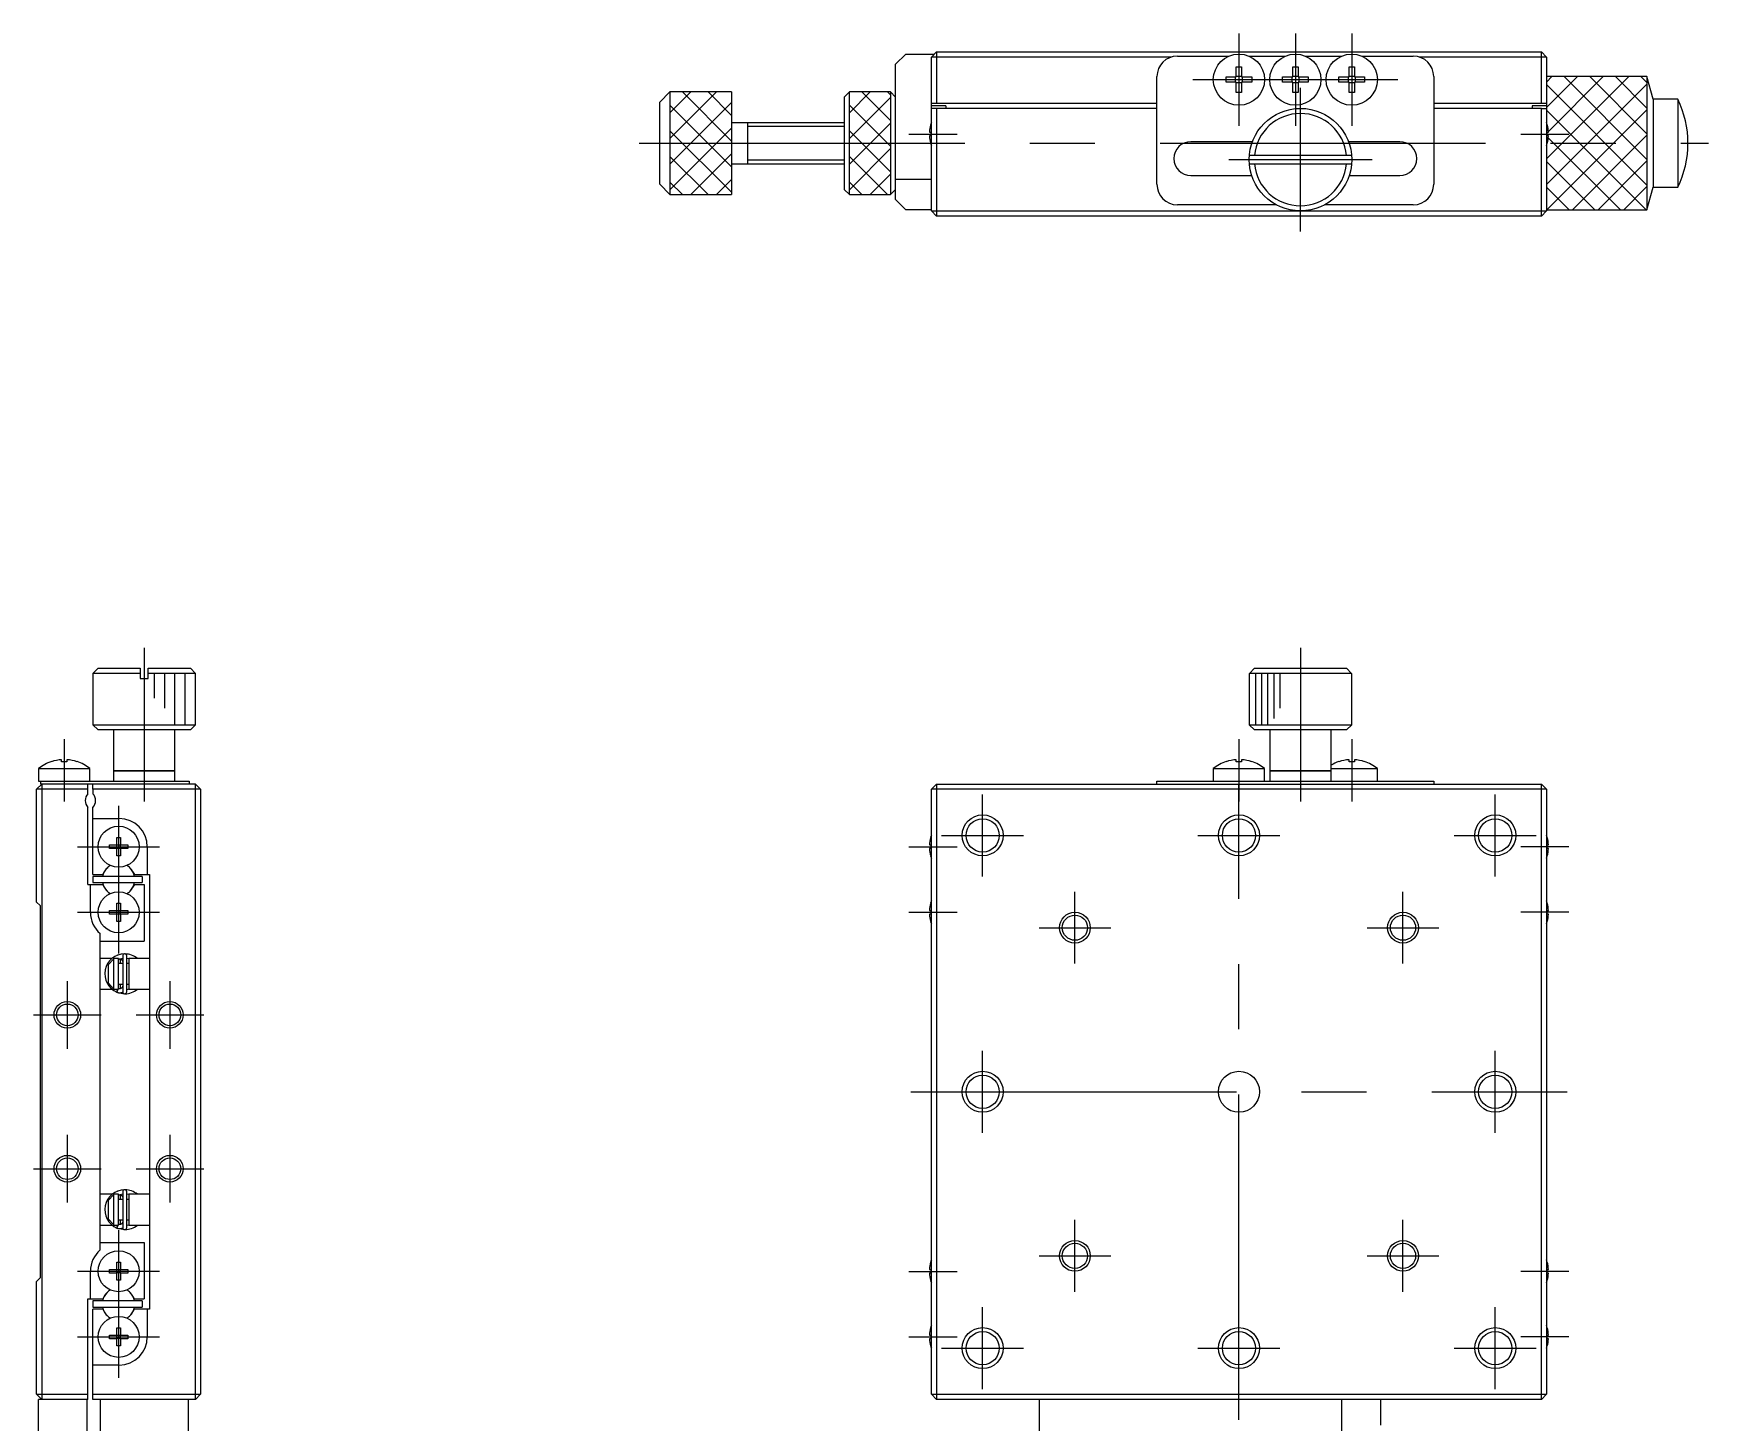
# Model space of a CAD drawing. Extents: x -118 to 250, y -117 to 103.
# Drawn here: x -117.6 to 45.8, y -32.2 to 103.2 of the extents above; entities that cross this region are included whole.
import ezdxf

# ---------------------------------------------------------------- set-up
doc = ezdxf.new("R2010")
doc.units = 0
doc.linetypes.add('CENTER', pattern=[50.8, 31.75, -6.35, 6.35, -6.35])
doc.layers.get('0').update_dxf_attribs({"linetype": 'CONTINUOUS'})
doc.layers.add('CENTER', color=1, linetype='CENTER')

msp = doc.modelspace()

# ---------------------------------------------------------------- linework, layer by layer
at = {"color": 7, "linetype": 'CONTINUOUS'}
for p, q in [((-30, 100.9), (-29.5, 101.4)), ((-29.5, 101.4), (29.5, 101.4)), ((-29.5, 101.4), (-29.5, 96.4)), ((29.5, 96.4), (29.5, 101.4)), ((30, 100.9), (29.5, 101.4)), ((-32.5, 101.2), (-33.5, 100.2)), ((-33.5, 87), (-33.5, 100.2)), ((-32.5, 101.2), (-29.7, 101.2)), ((-6.6245, 100.9), (-30, 100.9)), ((-30, 85.9), (-30, 100.9)), ((-6, 101), (-0.979796, 101)), ((-0.26, 98.96), (-0.26, 99.948233)), ((-0.26, 99.948233), (0.26, 99.948233)), ((0.26, 99.948233), (0.26, 98.96)), ((0.979796, 101), (4.520204, 101)), ((5.24, 99.948233), (5.76, 99.948233)), ((5.24, 98.96), (5.24, 99.948233)), ((5.76, 99.948233), (5.76, 98.96)), ((6.479796, 101), (10.020204, 101)), ((10.74, 98.96), (10.74, 99.948233)), ((10.74, 99.948233), (11.26, 99.948233)), ((11.26, 99.948233), (11.26, 98.96)), ((11.979796, 101), (17, 101)), ((30, 100.9), (17.624499, 100.9)), ((30, 100.9), (30, 85.9)), ((-8, 88.5), (-8, 99)), ((-1.248234, 98.44), (-1.248234, 98.96)), ((-1.248234, 98.96), (-0.26, 98.96)), ((-0.26, 98.44), (-1.248234, 98.44)), ((-0.325762, 98.44), (-0.325762, 98.96)), ((-0.26, 99.025761), (0.26, 99.025761)), ((-0.26, 97.451767), (-0.26, 98.44)), ((0.26, 98.374238), (-0.26, 98.374238)), ((0.26, 98.96), (1.248233, 98.96)), ((1.248233, 98.44), (0.26, 98.44)), ((0.26, 98.44), (0.26, 97.451767)), ((0.325761, 98.96), (0.325761, 98.44)), ((1.248233, 98.96), (1.248233, 98.44)), ((4.251766, 98.44), (4.251766, 98.96)), ((4.251766, 98.96), (5.24, 98.96)), ((5.24, 98.44), (4.251766, 98.44)), ((5.174238, 98.44), (5.174238, 98.96)), ((5.24, 99.025761), (5.76, 99.025761)), ((5.24, 97.451767), (5.24, 98.44)), ((5.76, 98.374238), (5.24, 98.374238)), ((5.76, 98.96), (6.748233, 98.96)), ((6.748233, 98.44), (5.76, 98.44)), ((5.76, 98.44), (5.76, 97.451767)), ((5.825761, 98.96), (5.825761, 98.44)), ((6.748233, 98.96), (6.748233, 98.44)), ((9.751766, 98.44), (9.751766, 98.96)), ((9.751766, 98.96), (10.74, 98.96)), ((10.74, 98.44), (9.751766, 98.44)), ((10.674238, 98.44), (10.674238, 98.96)), ((10.74, 99.025761), (11.26, 99.025761)), ((10.74, 97.451767), (10.74, 98.44)), ((11.26, 98.374238), (10.74, 98.374238)), ((11.26, 98.96), (12.248233, 98.96)), ((12.248233, 98.44), (11.26, 98.44)), ((11.26, 98.44), (11.26, 97.451767)), ((11.325761, 98.96), (11.325761, 98.44)), ((12.248233, 98.96), (12.248233, 98.44)), ((19, 99), (19, 88.5)), ((30, 90.971145), (38.028854, 98.999999)), ((39.800007, 98.999999), (30, 98.999999)), ((30, 95.971145), (33.028854, 98.999999)), ((30, 98.471145), (30.528854, 98.999999)), ((30, 88.471145), (39.800007, 98.271152)), ((30, 98.213523), (39.800007, 88.413516)), ((30.184675, 93.65582), (35.528854, 98.999999)), ((31.713524, 98.999999), (39.800007, 90.913516)), ((34.213524, 98.999999), (39.800007, 93.413516)), ((36.713524, 98.999999), (39.800007, 95.913516)), ((39.213524, 98.999999), (39.800007, 98.413516)), ((39.800007, 98.999999), (39.800007, 86.000001)), ((40.389495, 96.8), (39.800007, 98.999999)), ((-55.5, 97.5), (-56.5, 96.5)), ((-56.5, 88.5), (-56.5, 96.5)), ((-55.5, 92.971145), (-50.971145, 97.5)), ((-55.5, 97.5), (-55.5, 87.5)), ((-49.5, 97.5), (-55.5, 97.5)), ((-55.5, 95.471145), (-53.471145, 97.5)), ((-55.5, 90.471145), (-49.5, 96.471145)), ((-54.286477, 97.5), (-49.5, 92.713523)), ((-51.786477, 97.5), (-49.5, 95.213523)), ((-49.5, 97.5), (-49.5, 87.5)), ((-38, 97.5), (-38.5, 97)), ((-38.5, 97), (-38.5, 88)), ((-34, 97.5), (-38, 97.5)), ((-38, 95.471145), (-35.971145, 97.5)), ((-38, 87.5), (-38, 97.5)), ((-38, 92.971145), (-34, 96.971145)), ((-36.786477, 97.5), (-34, 94.713523)), ((-34.286477, 97.5), (-34, 97.213523)), ((-33.5, 97), (-34, 97.5)), ((-34, 97.5), (-34, 87.5)), ((-30, 96.4), (-8, 96.4)), ((0.26, 97.451767), (-0.26, 97.451767)), ((5.76, 97.451767), (5.24, 97.451767)), ((11.26, 97.451767), (10.74, 97.451767)), ((19, 96.4), (29.5, 96.4)), ((29.5, 96.4), (30, 96.4)), ((40.389495, 96.8), (40.389495, 88.2)), ((42.800006, 96.8), (40.389495, 96.8)), ((42.800006, 96.8), (42.800006, 88.2)), ((-55.5, 96.213523), (-49.5, 90.213523)), ((-38, 96.213523), (-34, 92.213523)), ((-28.6, 96.15), (-30, 96.15)), ((-8, 95.9), (-30, 95.9)), ((-29.5, 95.9), (-29.5, 85.4)), ((-28.6, 96.15), (-28.6, 95.9)), ((29.5, 95.9), (19, 95.9)), ((28.6, 96.15), (28.6, 95.9)), ((30, 96.15), (28.6, 96.15)), ((29.5, 85.4), (29.5, 95.9)), ((29.5, 95.9), (30, 95.9)), ((30, 95.713523), (39.713522, 86.000001)), ((30.028856, 86.000001), (39.800007, 95.771152)), ((-55.5, 87.971145), (-49.5, 93.971145)), ((-55.5, 93.713523), (-49.5, 87.713523)), ((-38.5, 94.5), (-49.5, 94.5)), ((-47.9, 90.5), (-47.9, 94.5)), ((-38, 90.471145), (-34, 94.471145)), ((-38, 93.713523), (-34, 89.713523)), ((-30.189859, 93.58), (-30.069522, 93.58)), ((-30.069522, 93.22), (-30.189859, 93.22)), ((-30.074144, 94.288616), (-30.069522, 94.286361)), ((-30.069522, 93.58), (-30.069522, 93.22)), ((30.069521, 94.286361), (30.074144, 94.288616)), ((30.069521, 93.22), (30.069521, 93.58)), ((30.069521, 93.58), (30.189859, 93.58)), ((30.189859, 93.22), (30.069521, 93.22)), ((32.528856, 86.000001), (39.800007, 93.271152)), ((-38, 87.971145), (-34, 91.971145)), ((-30.069522, 92.513638), (-30.074144, 92.511384)), ((1.316251, 92.65), (-4.7, 92.65)), ((15.7, 92.65), (10.683748, 92.65)), ((30.074144, 92.511384), (30.069521, 92.513638)), ((30.174478, 93.039045), (37.213522, 86.000001)), ((-55.5, 91.213523), (-51.786477, 87.5)), ((-53.471145, 87.5), (-49.5, 91.471145)), ((-49.5, 90.5), (-38.5, 90.5)), ((-38, 91.213523), (-34.286477, 87.5)), ((10.983975, 91.3), (1.016025, 91.3)), ((1.016025, 90.5), (10.983975, 90.5)), ((30, 90.713523), (34.713522, 86.000001)), ((35.028856, 86.000001), (39.800007, 90.771152)), ((-56.5, 88.5), (-55.5, 87.5)), ((-55.5, 88.713523), (-54.286477, 87.5)), ((-50.971145, 87.5), (-49.5, 88.971145)), ((-38, 88.713523), (-36.786477, 87.5)), ((-35.971145, 87.5), (-34, 89.471145)), ((-33.5, 89), (-30, 89)), ((-4.7, 89.35), (1.246317, 89.35)), ((10.753682, 89.35), (15.7, 89.35)), ((37.528856, 86.000001), (39.800007, 88.271152)), ((-55.5, 87.5), (-49.5, 87.5)), ((-38.5, 88), (-38, 87.5)), ((-38, 87.5), (-34, 87.5)), ((-34, 87.5), (-33.5, 88)), ((-32.5, 86), (-33.5, 87)), ((30, 88.213523), (32.213522, 86.000001)), ((39.800007, 86.000001), (40.389495, 88.2)), ((40.389495, 88.2), (42.800006, 88.2)), ((-30, 86), (-32.5, 86)), ((-30, 85.9), (6, 85.9)), ((-29.5, 85.4), (-30, 85.9)), ((29.5, 85.4), (-29.5, 85.4)), ((3.625131, 86.5), (-6, 86.5)), ((6, 85.9), (30, 85.9)), ((17, 86.5), (8.374868, 86.5)), ((30, 85.9), (29.5, 85.4)), ((30, 86.000001), (39.800007, 86.000001)), ((-111.281692, 41.3), (-111.781692, 40.8)), ((-111.281692, 41.3), (-107.181692, 41.3)), ((-107.181692, 41.3), (-107.181692, 40.3)), ((-106.381692, 41.3), (-102.281692, 41.3)), ((-106.381692, 40.3), (-106.381692, 41.3)), ((-101.781692, 40.8), (-102.281692, 41.3)), ((1.016025, 40.8), (1.517813, 41.3)), ((1.517813, 41.3), (10.482187, 41.3)), ((10.482187, 41.3), (10.983974, 40.8)), ((-111.781692, 40.8), (-111.781692, 35.8)), ((-107.181692, 40.8), (-111.781692, 40.8)), ((-107.181692, 40.3), (-106.381692, 40.3)), ((-101.781692, 40.8), (-106.381692, 40.8)), ((-105.781692, 38.4), (-105.781692, 40.8)), ((-104.781692, 37.4), (-104.781692, 40.8)), ((-103.781692, 35.8), (-103.781692, 40.8)), ((-102.781692, 35.8), (-102.781692, 40.8)), ((-101.781692, 35.8), (-101.781692, 40.8)), ((1, 40.3), (1, 35.8)), ((1, 40.3), (1.016025, 40.3)), ((10.983974, 40.8), (1.016025, 40.8)), ((1.016025, 40.3), (1.016025, 40.8)), ((1.6, 40.8), (1.6, 35.8)), ((2.2, 40.8), (2.2, 35.8)), ((2.8, 40.8), (2.8, 35.8)), ((3.4, 40.8), (3.4, 36.4)), ((4, 40.8), (4, 37.4)), ((10.983974, 40.8), (10.983974, 40.3)), ((10.983974, 40.3), (11, 40.3)), ((11, 35.8), (11, 40.3)), ((-111.781692, 35.8), (-101.781692, 35.8)), ((-111.781692, 35.8), (-111.281692, 35.3)), ((-102.281692, 35.3), (-111.281692, 35.3)), ((-109.781692, 35.3), (-109.781692, 30.3)), ((-103.781692, 30.3), (-103.781692, 35.3)), ((-102.281692, 35.3), (-101.781692, 35.8)), ((1, 35.8), (11, 35.8)), ((1, 35.8), (1.5, 35.3)), ((10.5, 35.3), (1.5, 35.3)), ((3, 35.3), (3, 30.3)), ((9, 30.3), (9, 35.3)), ((10.5, 35.3), (11, 35.8)), ((-117.081692, 31.522499), (-112.081692, 31.522499)), ((-117.081692, 31.522499), (-117.081692, 30.3)), ((-115.829925, 32.191347), (-115.833667, 32.19902)), ((-114.841692, 32.191347), (-114.841692, 32.383064)), ((-114.321692, 32.191347), (-114.841692, 32.191347)), ((-114.321692, 32.383064), (-114.321692, 32.191347)), ((-113.329716, 32.19902), (-113.333458, 32.191347)), ((-112.081692, 30.3), (-112.081692, 31.522499)), ((-103.781692, 31.3), (-109.781692, 31.3)), ((-109.781692, 31.3), (-103.781692, 31.3)), ((-2.5, 31.522499), (2.5, 31.522499)), ((-2.5, 31.522499), (-2.5, 30.3)), ((-1.248234, 32.191347), (-1.251976, 32.19902)), ((-1.248234, 32.191347), (-1.251976, 32.19902)), ((-0.26, 32.191347), (-0.26, 32.383064)), ((0.26, 32.191347), (-0.26, 32.191347)), ((0.26, 32.383064), (0.26, 32.191347)), ((1.251975, 32.19902), (1.248233, 32.191347)), ((1.251975, 32.19902), (1.248233, 32.191347)), ((2.5, 30.3), (2.5, 31.522499)), ((9, 31.3), (3, 31.3)), ((3, 31.3), (9, 31.3)), ((9, 31.522499), (13.5, 31.522499)), ((9.751766, 32.191347), (9.748024, 32.19902)), ((9.751766, 32.191347), (9.748024, 32.19902)), ((10.74, 32.191347), (10.74, 32.383064)), ((11.26, 32.191347), (10.74, 32.191347)), ((11.26, 32.383064), (11.26, 32.191347)), ((12.251975, 32.19902), (12.248233, 32.191347)), ((12.251975, 32.19902), (12.248233, 32.191347)), ((13.5, 30.3), (13.5, 31.522499)), ((-116.781692, 30), (-117.281692, 29.5)), ((-117.281692, 18.5), (-117.281692, 29.5)), ((-112.281692, 29.5), (-117.281692, 29.5)), ((-117.081692, 30.3), (-102.381692, 30.3)), ((-116.881692, 30), (-116.881692, 30.3)), ((-101.781692, 30), (-116.881692, 30)), ((-116.781692, 30), (-116.781692, -30)), ((-112.281692, 29.5), (-112.281692, 30)), ((-112.281692, 29.061438), (-112.281692, 29.5)), ((-111.781692, 29.5), (-111.781692, 30)), ((-101.281692, 29.5), (-111.781692, 29.5)), ((-111.781692, 29.5), (-111.781692, 29.061438)), ((-102.381692, 30.3), (-102.381692, 30)), ((-101.781692, -30), (-101.781692, 30)), ((-101.281692, 29.5), (-101.781692, 30)), ((-101.281692, 29.5), (-101.281692, -29.5)), ((-29.5, 30), (-30, 29.5)), ((-30, -29.5), (-30, 29.5)), ((30, 29.5), (-30, 29.5)), ((-29.5, 30), (-29.5, -30)), ((-29.5, 30), (29.5, 30)), ((-8, 30), (-8, 30.3)), ((-8, 30.3), (19, 30.3)), ((19, 30.3), (19, 30)), ((29.5, -30), (29.5, 30)), ((30, 29.5), (29.5, 30)), ((30, 29.5), (30, -29.5)), ((-112.281692, 20.2), (-112.281692, 27.738562)), ((-111.781692, 21.2), (-111.781692, 27.738562)), ((-111.781692, 26.65), (-109.231692, 26.65)), ((-109.461692, 24.786361), (-109.101692, 24.786361)), ((-109.461692, 24.08), (-109.461692, 24.786361)), ((-109.101692, 24.786361), (-109.101692, 24.08)), ((-30.074144, 24.788616), (-30.069522, 24.786361)), ((30.069521, 24.786361), (30.074144, 24.788616)), ((-110.168053, 23.72), (-110.168053, 24.08)), ((-110.168053, 24.08), (-109.461692, 24.08)), ((-109.461692, 23.72), (-110.168053, 23.72)), ((-109.45132, 24.069628), (-109.461692, 24.08)), ((-109.45132, 23.730372), (-109.461692, 23.72)), ((-109.461692, 23.013638), (-109.461692, 23.72)), ((-109.101692, 23.013638), (-109.461692, 23.013638)), ((-109.45132, 24.069628), (-109.112064, 24.069628)), ((-109.45132, 23.730372), (-109.45132, 24.069628)), ((-109.112064, 23.730372), (-109.45132, 23.730372)), ((-109.112064, 24.069628), (-109.101692, 24.08)), ((-109.112064, 24.069628), (-109.112064, 23.730372)), ((-109.112064, 23.730372), (-109.101692, 23.72)), ((-109.101692, 24.08), (-108.39533, 24.08)), ((-108.39533, 23.72), (-109.101692, 23.72)), ((-109.101692, 23.72), (-109.101692, 23.013638)), ((-108.39533, 24.08), (-108.39533, 23.72)), ((-106.481692, 23.9), (-106.481692, 21.2)), ((-30.189859, 24.08), (-30.069522, 24.08)), ((-30.069522, 23.72), (-30.189859, 23.72)), ((-30.069522, 23.013638), (-30.074144, 23.011384)), ((-30.069522, 24.08), (-30.069522, 23.72)), ((30.069521, 24.08), (30.189859, 24.08)), ((30.069521, 23.72), (30.069521, 24.08)), ((30.189859, 23.72), (30.069521, 23.72)), ((30.074144, 23.011384), (30.069521, 23.013638)), ((-110.832497, 21.2), (-110.682331, 21.460095)), ((-107.881052, 21.460095), (-107.730886, 21.2)), ((-112.281692, 20.2), (-110.832497, 20.2)), ((-112.031692, 17.5), (-112.031692, 20.2)), ((-111.781692, 21.2), (-110.832497, 21.2)), ((-106.981692, 21), (-111.781692, 21)), ((-111.781692, 21), (-111.781692, 20.4)), ((-111.781692, 20.4), (-106.981692, 20.4)), ((-110.682331, 19.939905), (-110.832497, 20.2)), ((-107.730886, 20.2), (-107.881052, 19.939905)), ((-107.730886, 21.2), (-106.281692, 21.2)), ((-107.730886, 20.2), (-106.781692, 20.2)), ((-106.981692, 21), (-106.981692, 20.4)), ((-106.781692, 20.2), (-106.781692, 14.7)), ((-106.281692, 21.2), (-106.281692, -21.2)), ((-117.281692, 18.5), (-116.931692, 18.15)), ((-116.931692, 18.15), (-116.931692, -18.15)), ((-109.461692, 17.68), (-109.461692, 18.386361)), ((-109.461692, 18.386361), (-109.101692, 18.386361)), ((-109.101692, 18.386361), (-109.101692, 17.68)), ((-30.074144, 18.388616), (-30.069522, 18.386361)), ((30.069521, 18.386361), (30.074144, 18.388616)), ((-110.168053, 17.32), (-110.168053, 17.68)), ((-110.168053, 17.68), (-109.461692, 17.68)), ((-109.461692, 17.32), (-110.168053, 17.32)), ((-109.45132, 17.669628), (-109.461692, 17.68)), ((-109.45132, 17.330372), (-109.461692, 17.32)), ((-109.461692, 16.613638), (-109.461692, 17.32)), ((-109.101692, 16.613638), (-109.461692, 16.613638)), ((-109.45132, 17.669628), (-109.112064, 17.669628)), ((-109.45132, 17.330372), (-109.45132, 17.669628)), ((-109.112064, 17.330372), (-109.45132, 17.330372)), ((-109.112064, 17.669628), (-109.101692, 17.68)), ((-109.112064, 17.669628), (-109.112064, 17.330372)), ((-109.112064, 17.330372), (-109.101692, 17.32)), ((-109.101692, 17.68), (-108.39533, 17.68)), ((-109.101692, 17.32), (-109.101692, 16.613638)), ((-108.39533, 17.32), (-109.101692, 17.32)), ((-108.39533, 17.68), (-108.39533, 17.32)), ((-30.189859, 17.68), (-30.069522, 17.68)), ((-30.069522, 17.32), (-30.189859, 17.32)), ((-30.069522, 16.613638), (-30.074144, 16.611384)), ((-30.069522, 17.68), (-30.069522, 17.32)), ((30.069521, 17.68), (30.189859, 17.68)), ((30.069521, 17.32), (30.069521, 17.68)), ((30.189859, 17.32), (30.069521, 17.32)), ((30.074144, 16.611384), (30.069521, 16.613638)), ((-111.081692, -15.420938), (-111.081692, 15.420938)), ((-111.081692, 14.7), (-106.781692, 14.7)), ((-109.445778, 13.287581), (-109.46377, 13.279781)), ((-109.389337, 13.309821), (-109.446223, 13.28844)), ((-108.876692, 13.25), (-108.876692, 9.75)), ((-108.486692, 9.75), (-108.486692, 13.25)), ((-109.917937, 13), (-111.081692, 13)), ((-110.281692, 12.416515), (-109.781692, 12.945683)), ((-110.281692, 10.583485), (-110.281692, 12.416515)), ((-109.281692, 13), (-109.781692, 13)), ((-109.781692, 13), (-109.781692, 12.945683)), ((-109.781692, 12.945683), (-109.781692, 10.054317)), ((-109.292987, 12.929805), (-109.278442, 12.935571)), ((-109.28185, 12.93521), (-108.876734, 13.043689)), ((-109.281692, 10), (-109.281692, 13)), ((-108.876692, 12.5), (-109.281692, 12.5)), ((-109.278442, 12.935571), (-109.264181, 12.940387)), ((-109.264181, 12.940387), (-109.249688, 12.944472)), ((-109.249688, 12.944472), (-109.235002, 12.947815)), ((-109.235002, 12.947815), (-109.22016, 12.950406)), ((-109.22016, 12.950406), (-109.205202, 12.952236)), ((-109.205202, 12.952236), (-109.190165, 12.9533)), ((-109.190165, 12.9533), (-109.175091, 12.953594)), ((-109.175091, 12.953594), (-109.16002, 12.953118)), ((-109.16002, 12.953118), (-109.14499, 12.951871)), ((-109.14499, 12.951871), (-109.130042, 12.949859)), ((-109.130042, 12.949859), (-109.115215, 12.947085)), ((-109.115215, 12.947085), (-109.100549, 12.943559)), ((-109.100549, 12.943559), (-109.086081, 12.939291)), ((-109.086081, 12.939291), (-109.07185, 12.934293)), ((-109.081692, 12.5), (-109.081692, 12.938184)), ((-109.081692, 12.5), (-109.081692, 12.938183)), ((-109.07185, 12.934293), (-109.057893, 12.92858)), ((-109.057893, 12.92858), (-109.044244, 12.922167)), ((-109.044244, 12.922167), (-109.030938, 12.915074)), ((-109.030938, 12.915074), (-109.018009, 12.907319)), ((-109.018009, 12.907319), (-109.005489, 12.898926)), ((-109.005489, 12.898926), (-108.993408, 12.889917)), ((-108.993408, 12.889917), (-108.981795, 12.880316)), ((-108.981795, 12.880316), (-108.970678, 12.870149)), ((-108.970678, 12.870149), (-108.960083, 12.859444)), ((-108.960083, 12.859444), (-108.950035, 12.848228)), ((-108.950035, 12.848228), (-108.940556, 12.836531)), ((-108.940556, 12.836531), (-108.931668, 12.824383)), ((-108.931668, 12.824383), (-108.923392, 12.811814)), ((-108.923392, 12.811814), (-108.915744, 12.798856)), ((-108.915744, 12.798856), (-108.908742, 12.785542)), ((-108.908742, 12.785542), (-108.902401, 12.771903)), ((-108.902401, 12.771903), (-108.896734, 12.757974)), ((-108.896734, 12.757974), (-108.891754, 12.743787)), ((-108.891754, 12.743787), (-108.887471, 12.729377)), ((-108.887471, 12.729377), (-108.883894, 12.714779)), ((-108.883894, 12.714779), (-108.88103, 12.700027)), ((-108.88103, 12.700027), (-108.878885, 12.685155)), ((-108.878885, 12.685155), (-108.877463, 12.6702)), ((-108.877463, 12.6702), (-108.876767, 12.655195)), ((-108.876767, 12.655195), (-108.876692, 12.648501)), ((-108.281692, 12.5), (-108.486692, 12.5)), ((-108.486636, 13.043366), (-108.281445, 13.003369)), ((-106.281692, 13), (-108.281692, 13)), ((-108.281692, 13), (-108.281692, 10)), ((-108.281445, 13.003369), (-108.269258, 13.000086)), ((-111.081692, 10), (-109.918307, 10)), ((-109.781692, 10.054317), (-110.281692, 10.583485)), ((-109.781692, 10.054317), (-109.781692, 10)), ((-109.781692, 10), (-109.281692, 10)), ((-109.455089, 9.716382), (-109.387388, 9.9398)), ((-109.42966, 9.806486), (-109.433793, 9.793846)), ((-109.425127, 9.819686), (-109.42966, 9.806486)), ((-109.420225, 9.83336), (-109.425127, 9.819686)), ((-109.414986, 9.847417), (-109.420225, 9.83336)), ((-109.409445, 9.861763), (-109.414986, 9.847417)), ((-109.403639, 9.876302), (-109.409445, 9.861763)), ((-109.397607, 9.890939), (-109.403639, 9.876302)), ((-109.391388, 9.905575), (-109.397607, 9.890939)), ((-109.385025, 9.920113), (-109.391388, 9.905575)), ((-109.387388, 9.9398), (-109.357196, 10.000002)), ((-109.378559, 9.934457), (-109.385025, 9.920113)), ((-109.372034, 9.948511), (-109.378559, 9.934457)), ((-109.365492, 9.962181), (-109.372034, 9.948511)), ((-109.358978, 9.975378), (-109.365492, 9.962181)), ((-109.352534, 9.988012), (-109.358978, 9.975378)), ((-109.346204, 10), (-109.352534, 9.988012)), ((-109.295042, 10.070034), (-109.307331, 10.075362)), ((-109.284666, 10.066787), (-109.292987, 10.070194)), ((-109.270487, 10.061643), (-109.284666, 10.066787)), ((-109.281692, 10.5), (-108.876692, 10.5)), ((-109.256064, 10.057227), (-109.270487, 10.061643)), ((-109.241435, 10.053552), (-109.256064, 10.057227)), ((-109.226637, 10.050628), (-109.241435, 10.053552)), ((-109.211712, 10.048465), (-109.226637, 10.050628)), ((-109.196697, 10.047067), (-109.211712, 10.048465)), ((-109.181633, 10.046438), (-109.196697, 10.047067)), ((-109.166559, 10.04658), (-109.181633, 10.046438)), ((-109.151516, 10.047492), (-109.166559, 10.04658)), ((-109.136542, 10.04917), (-109.151516, 10.047492)), ((-109.121678, 10.051609), (-109.136542, 10.04917)), ((-109.106963, 10.054801), (-109.121678, 10.051609)), ((-109.092432, 10.058736), (-109.106963, 10.054801)), ((-109.078126, 10.063402), (-109.092432, 10.058736)), ((-109.081692, 10.061806), (-109.081692, 10.5)), ((-109.081692, 10.061805), (-109.081692, 10.5)), ((-109.064078, 10.068786), (-109.078126, 10.063402)), ((-109.050325, 10.074871), (-109.064078, 10.068786)), ((-109.036901, 10.08164), (-109.050325, 10.074871)), ((-109.023839, 10.089074), (-109.036901, 10.08164)), ((-109.011169, 10.097152), (-109.023839, 10.089074)), ((-108.998924, 10.105853), (-109.011169, 10.097152)), ((-108.98713, 10.115151), (-108.998924, 10.105853)), ((-108.975817, 10.125024), (-108.98713, 10.115151)), ((-108.96501, 10.135444), (-108.975817, 10.125024)), ((-108.954735, 10.146386), (-108.96501, 10.135444)), ((-108.945013, 10.157821), (-108.954735, 10.146386)), ((-108.935868, 10.169719), (-108.945013, 10.157821)), ((-108.927319, 10.182053), (-108.935868, 10.169719)), ((-108.919386, 10.19479), (-108.927319, 10.182053)), ((-108.912086, 10.207901), (-108.919386, 10.19479)), ((-108.905435, 10.221353), (-108.912086, 10.207901)), ((-108.899447, 10.235113), (-108.905435, 10.221353)), ((-108.894137, 10.24915), (-108.899447, 10.235113)), ((-108.889514, 10.263429), (-108.894137, 10.24915)), ((-108.88559, 10.277918), (-108.889514, 10.263429)), ((-108.882372, 10.292581), (-108.88559, 10.277918)), ((-108.879869, 10.307385), (-108.882372, 10.292581)), ((-108.878085, 10.322294), (-108.879869, 10.307385)), ((-108.877026, 10.337274), (-108.878085, 10.322294)), ((-108.876692, 10.351499), (-108.877026, 10.337274)), ((-108.486692, 10.5), (-108.281692, 10.5)), ((-108.281488, 9.996632), (-108.486668, 9.956318)), ((-108.281692, 10), (-106.281692, 10)), ((-108.270261, 9.999678), (-108.281488, 9.996632)), ((-109.475383, 9.72537), (-109.455599, 9.716661)), ((-109.449608, 9.727548), (-109.449812, 9.722003)), ((-109.449812, 9.722003), (-109.449483, 9.717582)), ((-109.448872, 9.734179), (-109.449608, 9.727548)), ((-109.449483, 9.717582), (-109.448992, 9.71535)), ((-109.448992, 9.71535), (-109.446952, 9.711983)), ((-109.447608, 9.741852), (-109.448872, 9.734179)), ((-109.445825, 9.750517), (-109.447608, 9.741852)), ((-109.446952, 9.711983), (-109.446223, 9.71156)), ((-109.446223, 9.71156), (-109.416056, 9.699506)), ((-109.443535, 9.760116), (-109.445825, 9.750517)), ((-109.440754, 9.770584), (-109.443535, 9.760116)), ((-109.437499, 9.781853), (-109.440754, 9.770584)), ((-109.433793, 9.793846), (-109.437499, 9.781853)), ((-109.416056, 9.699506), (-109.383636, 9.688347)), ((-109.396739, 9.692303), (-108.709284, 9.556344)), ((-109.383636, 9.688347), (-109.350709, 9.678824)), ((-109.350709, 9.678824), (-109.317358, 9.670961)), ((-109.317358, 9.670961), (-109.283663, 9.664776)), ((-109.283663, 9.664776), (-109.249709, 9.660283)), ((-109.249709, 9.660283), (-109.215576, 9.657494)), ((-109.215576, 9.657494), (-109.18135, 9.656414)), ((-109.18135, 9.656414), (-109.147114, 9.657047)), ((-109.147114, 9.657047), (-109.112951, 9.659389)), ((-109.112951, 9.659389), (-109.078945, 9.663436)), ((-109.078945, 9.663436), (-109.045179, 9.669178)), ((-109.045179, 9.669178), (-109.011735, 9.676601)), ((-109.011735, 9.676601), (-108.978695, 9.685686)), ((-108.978695, 9.685686), (-108.94614, 9.696413)), ((-108.94614, 9.696413), (-108.91415, 9.708755)), ((-108.91415, 9.708755), (-108.882803, 9.722683)), ((-108.882803, 9.722683), (-108.875144, 9.726375)), ((-109.445778, -9.712419), (-109.46377, -9.720219)), ((-109.451479, -9.715796), (-109.454879, -9.716337)), ((-109.389337, -9.690179), (-109.446223, -9.71156)), ((-108.876692, -9.75), (-108.876692, -13.25)), ((-108.486692, -13.25), (-108.486692, -9.75)), ((-109.917937, -10), (-111.081692, -10)), ((-110.281692, -10.583485), (-109.781692, -10.054317)), ((-110.281692, -12.416515), (-110.281692, -10.583485)), ((-109.281692, -10), (-109.781692, -10)), ((-109.781692, -10), (-109.781692, -10.054317)), ((-109.781692, -10.054317), (-109.781692, -12.945683)), ((-109.292987, -10.070195), (-109.278442, -10.064429)), ((-109.28185, -10.06479), (-108.876734, -9.956311)), ((-109.281692, -13), (-109.281692, -10)), ((-108.876692, -10.5), (-109.281692, -10.5)), ((-109.278442, -10.064429), (-109.264181, -10.059613)), ((-109.264181, -10.059613), (-109.249688, -10.055528)), ((-109.249688, -10.055528), (-109.235002, -10.052185)), ((-109.235002, -10.052185), (-109.22016, -10.049594)), ((-109.22016, -10.049594), (-109.205202, -10.047764)), ((-109.205202, -10.047764), (-109.190165, -10.0467)), ((-109.190165, -10.0467), (-109.175091, -10.046406)), ((-109.175091, -10.046406), (-109.16002, -10.046882)), ((-109.16002, -10.046882), (-109.14499, -10.048129)), ((-109.14499, -10.048129), (-109.130042, -10.050141)), ((-109.130042, -10.050141), (-109.115215, -10.052915)), ((-109.115215, -10.052915), (-109.100549, -10.056441)), ((-109.100549, -10.056441), (-109.086081, -10.060709)), ((-109.086081, -10.060709), (-109.07185, -10.065707)), ((-109.081692, -10.5), (-109.081692, -10.061816)), ((-109.081692, -10.5), (-109.081692, -10.061817)), ((-109.07185, -10.065707), (-109.057893, -10.07142)), ((-109.057893, -10.07142), (-109.044244, -10.077833)), ((-109.044244, -10.077833), (-109.030938, -10.084926)), ((-109.030938, -10.084926), (-109.018009, -10.092681)), ((-109.018009, -10.092681), (-109.005489, -10.101074)), ((-109.005489, -10.101074), (-108.993408, -10.110083)), ((-108.993408, -10.110083), (-108.981795, -10.119684)), ((-108.981795, -10.119684), (-108.970678, -10.129851)), ((-108.970678, -10.129851), (-108.960083, -10.140556)), ((-108.960083, -10.140556), (-108.950035, -10.151772)), ((-108.950035, -10.151772), (-108.940556, -10.163469)), ((-108.940556, -10.163469), (-108.931668, -10.175617)), ((-108.931668, -10.175617), (-108.923392, -10.188186)), ((-108.923392, -10.188186), (-108.915744, -10.201144)), ((-108.915744, -10.201144), (-108.908742, -10.214458)), ((-108.908742, -10.214458), (-108.902401, -10.228097)), ((-108.902401, -10.228097), (-108.896734, -10.242026)), ((-108.896734, -10.242026), (-108.891754, -10.256213)), ((-108.891754, -10.256213), (-108.887471, -10.270623)), ((-108.887471, -10.270623), (-108.883894, -10.285221)), ((-108.883894, -10.285221), (-108.88103, -10.299973)), ((-108.88103, -10.299973), (-108.878885, -10.314845)), ((-108.878885, -10.314845), (-108.877463, -10.3298)), ((-108.877463, -10.3298), (-108.876767, -10.344805)), ((-108.876767, -10.344805), (-108.876692, -10.351499)), ((-108.281692, -10.5), (-108.486692, -10.5)), ((-108.486636, -9.956634), (-108.281445, -9.996631)), ((-108.281692, -10), (-108.281692, -13)), ((-106.281692, -10), (-108.281692, -10)), ((-108.281445, -9.996631), (-108.269258, -9.999914)), ((-111.081692, -13), (-109.918307, -13)), ((-109.781692, -12.945683), (-110.281692, -12.416515)), ((-109.781692, -12.945683), (-109.781692, -13)), ((-109.781692, -13), (-109.281692, -13)), ((-109.455089, -13.283618), (-109.387388, -13.0602)), ((-109.387388, -13.0602), (-109.357196, -12.999998)), ((-109.378559, -13.065543), (-109.385025, -13.079887)), ((-109.372034, -13.051489), (-109.378559, -13.065543)), ((-109.365492, -13.037819), (-109.372034, -13.051489)), ((-109.358978, -13.024622), (-109.365492, -13.037819)), ((-109.352534, -13.011988), (-109.358978, -13.024622)), ((-109.346204, -13), (-109.352534, -13.011988)), ((-109.295042, -12.929966), (-109.307331, -12.924638)), ((-109.284666, -12.933213), (-109.292987, -12.929806)), ((-109.270487, -12.938357), (-109.284666, -12.933213)), ((-109.281692, -12.5), (-108.876692, -12.5)), ((-109.256064, -12.942773), (-109.270487, -12.938357)), ((-109.241435, -12.946448), (-109.256064, -12.942773)), ((-109.226637, -12.949372), (-109.241435, -12.946448)), ((-109.211712, -12.951535), (-109.226637, -12.949372)), ((-109.196697, -12.952933), (-109.211712, -12.951535)), ((-109.181633, -12.953562), (-109.196697, -12.952933)), ((-109.166559, -12.95342), (-109.181633, -12.953562)), ((-109.151516, -12.952508), (-109.166559, -12.95342)), ((-109.136542, -12.95083), (-109.151516, -12.952508)), ((-109.121678, -12.948391), (-109.136542, -12.95083)), ((-109.106963, -12.945199), (-109.121678, -12.948391)), ((-109.092432, -12.941264), (-109.106963, -12.945199)), ((-109.078126, -12.936598), (-109.092432, -12.941264)), ((-109.081692, -12.938194), (-109.081692, -12.5)), ((-109.081692, -12.938195), (-109.081692, -12.5)), ((-109.064078, -12.931214), (-109.078126, -12.936598)), ((-109.050325, -12.925129), (-109.064078, -12.931214)), ((-109.036901, -12.91836), (-109.050325, -12.925129)), ((-109.023839, -12.910926), (-109.036901, -12.91836)), ((-109.011169, -12.902848), (-109.023839, -12.910926)), ((-108.998924, -12.894147), (-109.011169, -12.902848)), ((-108.98713, -12.884849), (-108.998924, -12.894147)), ((-108.975817, -12.874976), (-108.98713, -12.884849)), ((-108.96501, -12.864556), (-108.975817, -12.874976)), ((-108.954735, -12.853614), (-108.96501, -12.864556)), ((-108.945013, -12.842179), (-108.954735, -12.853614)), ((-108.935868, -12.830281), (-108.945013, -12.842179)), ((-108.927319, -12.817947), (-108.935868, -12.830281)), ((-108.919386, -12.80521), (-108.927319, -12.817947)), ((-108.912086, -12.792099), (-108.919386, -12.80521)), ((-108.905435, -12.778647), (-108.912086, -12.792099)), ((-108.899447, -12.764887), (-108.905435, -12.778647)), ((-108.894137, -12.75085), (-108.899447, -12.764887)), ((-108.889514, -12.736571), (-108.894137, -12.75085)), ((-108.88559, -12.722082), (-108.889514, -12.736571)), ((-108.882372, -12.707419), (-108.88559, -12.722082)), ((-108.879869, -12.692615), (-108.882372, -12.707419)), ((-108.878085, -12.677706), (-108.879869, -12.692615)), ((-108.877026, -12.662726), (-108.878085, -12.677706)), ((-108.876692, -12.648501), (-108.877026, -12.662726)), ((-108.486692, -12.5), (-108.281692, -12.5)), ((-108.281488, -13.003368), (-108.486668, -13.043682)), ((-108.281692, -13), (-106.281692, -13)), ((-108.270261, -13.000322), (-108.281488, -13.003368)), ((-111.081692, -14.7), (-106.781692, -14.7)), ((-109.475383, -13.27463), (-109.448389, -13.286447)), ((-109.449608, -13.272452), (-109.449812, -13.277997)), ((-109.449812, -13.277997), (-109.449483, -13.282418)), ((-109.448872, -13.265821), (-109.449608, -13.272452)), ((-109.449483, -13.282418), (-109.448992, -13.28465)), ((-109.448992, -13.28465), (-109.446952, -13.288017)), ((-109.447608, -13.258148), (-109.448872, -13.265821)), ((-109.445825, -13.249483), (-109.447608, -13.258148)), ((-109.446952, -13.288017), (-109.446223, -13.28844)), ((-109.446223, -13.28844), (-109.416056, -13.300494)), ((-109.443535, -13.239884), (-109.445825, -13.249483)), ((-109.440754, -13.229416), (-109.443535, -13.239884)), ((-109.437499, -13.218147), (-109.440754, -13.229416)), ((-109.433793, -13.206154), (-109.437499, -13.218147)), ((-109.42966, -13.193514), (-109.433793, -13.206154)), ((-109.425127, -13.180314), (-109.42966, -13.193514)), ((-109.420225, -13.16664), (-109.425127, -13.180314)), ((-109.414986, -13.152583), (-109.420225, -13.16664)), ((-109.416056, -13.300494), (-109.383636, -13.311653)), ((-109.409445, -13.138237), (-109.414986, -13.152583)), ((-109.403639, -13.123698), (-109.409445, -13.138237)), ((-109.397607, -13.109061), (-109.403639, -13.123698)), ((-109.391388, -13.094425), (-109.397607, -13.109061)), ((-109.396739, -13.307697), (-108.709284, -13.443656)), ((-109.385025, -13.079887), (-109.391388, -13.094425)), ((-109.383636, -13.311653), (-109.350709, -13.321176)), ((-109.350709, -13.321176), (-109.317358, -13.329039)), ((-109.317358, -13.329039), (-109.283663, -13.335224)), ((-109.283663, -13.335224), (-109.249709, -13.339717)), ((-109.249709, -13.339717), (-109.215576, -13.342506)), ((-109.215576, -13.342506), (-109.18135, -13.343586)), ((-109.18135, -13.343586), (-109.147114, -13.342953)), ((-109.147114, -13.342953), (-109.112951, -13.340611)), ((-109.112951, -13.340611), (-109.078945, -13.336564)), ((-109.078945, -13.336564), (-109.045179, -13.330822)), ((-109.045179, -13.330822), (-109.011735, -13.323399)), ((-109.011735, -13.323399), (-108.978695, -13.314314)), ((-108.978695, -13.314314), (-108.94614, -13.303587)), ((-108.94614, -13.303587), (-108.91415, -13.291245)), ((-108.91415, -13.291245), (-108.882803, -13.277317)), ((-108.882803, -13.277317), (-108.875144, -13.273625)), ((-106.781692, -14.7), (-106.781692, -20.2)), ((-112.031692, -20.2), (-112.031692, -17.5)), ((-110.168053, -17.68), (-110.168053, -17.32)), ((-110.168053, -17.32), (-109.461692, -17.32)), ((-109.461692, -17.68), (-110.168053, -17.68)), ((-109.461692, -16.613639), (-109.101692, -16.613639)), ((-109.461692, -17.32), (-109.461692, -16.613639)), ((-109.45132, -17.330372), (-109.461692, -17.32)), ((-109.45132, -17.669628), (-109.461692, -17.68)), ((-109.461692, -18.386362), (-109.461692, -17.68)), ((-109.45132, -17.330372), (-109.112064, -17.330372)), ((-109.45132, -17.669628), (-109.45132, -17.330372)), ((-109.112064, -17.669628), (-109.45132, -17.669628)), ((-109.112064, -17.330372), (-109.101692, -17.32)), ((-109.112064, -17.330372), (-109.112064, -17.669628)), ((-109.112064, -17.669628), (-109.101692, -17.68)), ((-109.101692, -16.613639), (-109.101692, -17.32)), ((-109.101692, -17.32), (-108.39533, -17.32)), ((-109.101692, -17.68), (-109.101692, -18.386362)), ((-108.39533, -17.68), (-109.101692, -17.68)), ((-108.39533, -17.32), (-108.39533, -17.68)), ((-30.189859, -17.32), (-30.069522, -17.32)), ((-30.069522, -17.68), (-30.189859, -17.68)), ((-30.074144, -16.611384), (-30.069522, -16.613639)), ((-30.069522, -17.32), (-30.069522, -17.68)), ((30.069521, -16.613639), (30.074144, -16.611384)), ((30.069521, -17.32), (30.189859, -17.32)), ((30.069521, -17.68), (30.069521, -17.32)), ((30.189859, -17.68), (30.069521, -17.68)), ((-116.931692, -18.15), (-117.281692, -18.5)), ((-117.281692, -29.5), (-117.281692, -18.5)), ((-109.101692, -18.386362), (-109.461692, -18.386362)), ((-30.069522, -18.386362), (-30.074144, -18.388616)), ((30.074144, -18.388616), (30.069521, -18.386362)), ((-112.281692, -30), (-112.281692, -20.2)), ((-112.281692, -20.2), (-110.832497, -20.2)), ((-111.781692, -20.4), (-111.781692, -21)), ((-106.981692, -20.4), (-111.781692, -20.4)), ((-111.781692, -21), (-106.981692, -21)), ((-111.781692, -30), (-111.781692, -21.2)), ((-110.832497, -21.2), (-111.781692, -21.2)), ((-110.682331, -19.939905), (-110.832497, -20.2)), ((-110.832497, -21.2), (-110.682331, -21.460095)), ((-107.730886, -20.2), (-107.881052, -19.939905)), ((-107.881052, -21.460095), (-107.730886, -21.2)), ((-107.730886, -20.2), (-106.781692, -20.2)), ((-106.281692, -21.2), (-107.730886, -21.2)), ((-106.981692, -20.4), (-106.981692, -21)), ((-106.481692, -21.2), (-106.481692, -23.9)), ((-110.168053, -23.72), (-109.461692, -23.72)), ((-110.168053, -24.08), (-110.168053, -23.72)), ((-109.461692, -24.08), (-110.168053, -24.08)), ((-109.461692, -23.013639), (-109.101692, -23.013639)), ((-109.461692, -23.72), (-109.461692, -23.013639)), ((-109.45132, -23.730372), (-109.461692, -23.72)), ((-109.45132, -24.069628), (-109.461692, -24.08)), ((-109.461692, -24.786362), (-109.461692, -24.08)), ((-109.45132, -23.730372), (-109.112064, -23.730372)), ((-109.45132, -24.069628), (-109.45132, -23.730372)), ((-109.112064, -24.069628), (-109.45132, -24.069628)), ((-109.112064, -23.730372), (-109.101692, -23.72)), ((-109.112064, -23.730372), (-109.112064, -24.069628)), ((-109.112064, -24.069628), (-109.101692, -24.08)), ((-109.101692, -23.013639), (-109.101692, -23.72)), ((-109.101692, -23.72), (-108.39533, -23.72)), ((-109.101692, -24.08), (-109.101692, -24.786362)), ((-108.39533, -24.08), (-109.101692, -24.08)), ((-108.39533, -23.72), (-108.39533, -24.08)), ((-30.189859, -23.72), (-30.069522, -23.72)), ((-30.069522, -24.08), (-30.189859, -24.08)), ((-30.074144, -23.011384), (-30.069522, -23.013639)), ((-30.069522, -23.72), (-30.069522, -24.08)), ((30.069521, -23.013639), (30.074144, -23.011384)), ((30.069521, -23.72), (30.189859, -23.72)), ((30.069521, -24.08), (30.069521, -23.72)), ((30.189859, -24.08), (30.069521, -24.08)), ((-109.101692, -24.786362), (-109.461692, -24.786362)), ((-30.069522, -24.786362), (-30.074144, -24.788616)), ((30.074144, -24.788616), (30.069521, -24.786362)), ((-109.231692, -26.65), (-111.781692, -26.65)), ((-117.281692, -29.5), (-112.281692, -29.5)), ((-117.281692, -29.5), (-116.781692, -30)), ((-117.081692, -45.5), (-117.081692, -30)), ((-112.281692, -30), (-117.081692, -30)), ((-112.381692, -30), (-112.381692, -38)), ((-111.781692, -29.5), (-101.281692, -29.5)), ((-101.781692, -30), (-111.781692, -30)), ((-111.081692, -30), (-111.081692, -37.791675)), ((-102.481692, -30), (-102.481692, -40.4)), ((-101.281692, -29.5), (-101.781692, -30)), ((-30, -29.5), (30, -29.5)), ((-30, -29.5), (-29.5, -30)), ((29.5, -30), (-29.5, -30)), ((-19.5, -30), (-19.5, -46.5)), ((10, -30), (10, -35)), ((13.8, -30), (13.8, -32.5)), ((29.5, -30), (30, -29.5))]:
    msp.add_line(p, q, dxfattribs=at)
at = {"color": 3, "linetype": 'CONTINUOUS'}
for p, q in [((-38.5, 94.120995), (-47.9, 94.120995)), ((-47.9, 90.878995), (-38.50002, 90.878995))]:
    msp.add_line(p, q, dxfattribs=at)
at = {"color": 7, "linetype": 'CONTINUOUS'}
for centre, radius in [((0, 98.7), 2.5), ((5.5, 98.7), 2.5), ((11, 98.7), 2.5), ((6, 90.9), 5.000001), ((-25, 25), 1.621), ((0, 25), 1.621), ((25, 25), 1.621), ((-109.281692, 23.9), 2), ((-109.281692, 17.5), 2), ((-16, 16), 1.2295), ((16, 16), 1.2295), ((-114.281692, 7.5), 1.0565), ((-104.281692, 7.5), 1.0565), ((0, 0), 2), ((-25, 0), 1.621), ((25, 0), 1.621), ((-114.281692, -7.5), 1.0565), ((-104.281692, -7.5), 1.0565), ((-109.281692, -17.5), 2), ((-16, -16), 1.2295), ((16, -16), 1.2295), ((-109.281692, -23.9), 2), ((-25, -25), 1.621), ((0, -25), 1.621), ((25, -25), 1.621)]:
    msp.add_circle(centre, radius, dxfattribs=at)
at = {"color": 3, "linetype": 'CONTINUOUS'}
for centre, radius in [((-25, 25), 2), ((0, 25), 2), ((25, 25), 2), ((-16, 16), 1.5), ((16, 16), 1.5), ((-114.281692, 7.5), 1.3), ((-104.281692, 7.5), 1.3), ((-25, 0), 2), ((25, 0), 2), ((-114.281692, -7.5), 1.3), ((-104.281692, -7.5), 1.3), ((-16, -16), 1.5), ((16, -16), 1.5), ((-25, -25), 2), ((0, -25), 2), ((25, -25), 2)]:
    msp.add_circle(centre, radius, dxfattribs=at)
at = {"color": 7, "linetype": 'CONTINUOUS'}
for centre, radius, start, end in [((-6, 99), 2, 90, 180), ((17, 99), 2, 0, 90), ((34.055005, 92.5), 9.745001, 333.816209, 26.183791), ((6, 90.9), 4.5, 5.099689, 174.900311), ((-27, 93.4), 3.194933, 163.893288, 176.770291), ((-27, 93.4), 3.194933, 183.229709, 196.106712), ((-27, 93.4), 3.2, 159.635865, 163.877467), ((27, 93.4), 3.2, 16.122533, 20.364135), ((27, 93.4), 3.194933, 3.229709, 16.106712), ((27, 93.4), 3.194933, 343.893288, 356.770291), ((-27, 93.4), 3.2, 196.122533, 200.364135), ((-4.7, 91), 1.65, 90, 270), ((15.7, 91), 1.65, 270, 90), ((27, 93.4), 3.2, 339.635865, 343.877467), ((6, 90.9), 4.5, 185.099689, 354.900311), ((-6, 88.5), 2, 180, 270), ((17, 88.5), 2, 270, 0), ((-114.581692, 28.4), 4, 108.239752, 128.682187), ((-114.581692, 28.4), 3.991541, 93.734762, 108.223205), ((-114.581692, 28.4), 3.991541, 71.776795, 86.265238), ((-114.581692, 28.4), 4, 51.317813, 71.760248), ((0, 28.4), 4, 108.239752, 128.682187), ((0, 28.4), 3.991541, 93.734762, 108.223205), ((0, 28.4), 3.991541, 71.776795, 86.265238), ((0, 28.4), 4, 51.317813, 71.760248), ((11, 28.4), 4, 108.239752, 120), ((11, 28.4), 3.991541, 93.734762, 108.223205), ((11, 28.4), 3.991541, 71.776795, 86.265238), ((11, 28.4), 4, 51.317813, 71.760248), ((-111.531692, 28.4), 1, 138.590378, 221.409622), ((-112.531692, 28.4), 1, 318.590378, 41.409622), ((-109.231692, 23.9), 2.75, 0, 90), ((-27, 23.9), 3.194933, 163.893288, 176.770291), ((-27, 23.9), 3.2, 159.635865, 163.877467), ((27, 23.9), 3.2, 16.122533, 20.364135), ((27, 23.9), 3.194933, 3.229709, 16.106712), ((-27, 23.9), 3.194933, 183.229709, 196.106712), ((-27, 23.9), 3.2, 196.122533, 200.364135), ((27, 23.9), 3.2, 339.635865, 343.877467), ((27, 23.9), 3.194933, 343.893288, 356.770291), ((-109.281692, 20.699999), 1.5875, 135.000249, 169.10691), ((-109.166787, 20.585095), 1.75, 135, 150), ((-109.281692, 20.699999), 1.5875, 120.433182, 135.000249), ((-109.166787, 20.585095), 1.75, 121.881533, 135), ((-109.281692, 20.699999), 1.5875, 44.999751, 59.566818), ((-109.396597, 20.585095), 1.75, 45, 58.118467), ((-109.396597, 20.585095), 1.75, 30, 45), ((-109.281692, 20.699999), 1.5875, 10.89309, 44.999751), ((-109.281692, 20.699999), 1.5875, 190.893016, 225.000249), ((-109.166787, 20.814905), 1.75, 210, 225), ((-109.281692, 20.699999), 1.5875, 314.999751, 349.106984), ((-109.396597, 20.814905), 1.75, 315, 330), ((-109.166787, 20.814905), 1.75, 225, 238.118467), ((-109.281692, 20.699999), 1.5875, 225.000249, 239.566737), ((-109.281692, 20.699999), 1.5875, 300.433263, 314.999751), ((-109.396597, 20.814905), 1.75, 301.881533, 315), ((-27, 17.5), 3.194933, 163.893288, 176.770291), ((-27, 17.5), 3.2, 159.635865, 163.877467), ((27, 17.5), 3.2, 16.122533, 20.364135), ((27, 17.5), 3.194933, 3.229709, 16.106712), ((-109.281692, 17.5), 2.75, 180, 229.114807), ((-27, 17.5), 3.194933, 183.229709, 196.106712), ((-27, 17.5), 3.2, 196.122533, 200.364135), ((27, 17.5), 3.2, 339.635865, 343.877467), ((27, 17.5), 3.194933, 343.893288, 356.770291), ((-108.681377, 11.499859), 1.94403, 90.734734, 246.839517), ((-108.681692, 13.25), 0.195, 0, 180), ((-108.680612, 11.503835), 1.939975, 50.469098, 89.286231), ((-108.683519, 11.505171), 1.949107, 270.724667, 309.426223), ((-108.681692, 9.75), 0.195, 180, 0), ((-108.681377, -11.500141), 1.94403, 90.734734, 246.839517), ((-108.681692, -9.75), 0.195, 0, 180), ((-108.680612, -11.496165), 1.939975, 50.469098, 89.286231), ((-108.683519, -11.494829), 1.949107, 270.724667, 309.426223), ((-108.681692, -13.25), 0.195, 180, 0), ((-109.281692, -17.5), 2.75, 130.885193, 180), ((-27, -17.5), 3.194933, 163.893288, 176.770291), ((-27, -17.5), 3.194933, 183.229709, 196.106712), ((-27, -17.5), 3.2, 159.635865, 163.877467), ((27, -17.5), 3.2, 16.122533, 20.364135), ((27, -17.5), 3.194933, 3.229709, 16.106712), ((27, -17.5), 3.194933, 343.893288, 356.770291), ((-109.281692, -20.700001), 1.5875, 135.000249, 169.10691), ((-109.166787, -20.814905), 1.75, 135, 150), ((-109.281692, -20.700001), 1.5875, 120.433182, 135.000249), ((-109.166787, -20.814905), 1.75, 121.881533, 135), ((-109.281692, -20.700001), 1.5875, 44.999751, 59.566818), ((-109.396597, -20.814905), 1.75, 45, 58.118467), ((-109.396597, -20.814905), 1.75, 30, 45), ((-109.281692, -20.700001), 1.5875, 10.89309, 44.999751), ((-27, -17.5), 3.2, 196.122533, 200.364135), ((27, -17.5), 3.2, 339.635865, 343.877467), ((-109.281692, -20.700001), 1.5875, 190.893016, 225.000249), ((-109.281692, -20.700001), 1.5875, 314.999751, 349.106984), ((-109.166787, -20.585095), 1.75, 210, 225), ((-109.166787, -20.585095), 1.75, 225, 238.118467), ((-109.281692, -20.700001), 1.5875, 225.000249, 239.566737), ((-109.281692, -20.700001), 1.5875, 300.433263, 314.999751), ((-109.396597, -20.585095), 1.75, 301.881533, 315), ((-109.396597, -20.585095), 1.75, 315, 330), ((-27, -23.9), 3.2, 159.635865, 163.877467), ((27, -23.9), 3.2, 16.122533, 20.364135), ((-109.231692, -23.9), 2.75, 270, 0), ((-27, -23.9), 3.194933, 163.893288, 176.770291), ((-27, -23.9), 3.194933, 183.229709, 196.106712), ((27, -23.9), 3.194933, 3.229709, 16.106712), ((27, -23.9), 3.194933, 343.893288, 356.770291), ((-27, -23.9), 3.2, 196.122533, 200.364135), ((27, -23.9), 3.2, 339.635865, 343.877467)]:
    msp.add_arc(centre, radius, start, end, dxfattribs=at)
at = {"layer": 'CENTER', "color": 1, "linetype": 'CENTER'}
for p, q in [((0, 103.2), (0, 94.2)), ((5.5, 103.2), (5.5, 94.2)), ((11, 103.2), (11, 94.2)), ((-4.5, 98.7), (15.5, 98.7)), ((6, 83.899999), (6, 97.900001)), ((-32.189859, 93.4), (-27.5, 93.4)), ((27.5, 93.4), (32.189859, 93.4)), ((-58.5, 92.5), (45.800006, 92.5)), ((-1.000001, 90.9), (13.000001, 90.9)), ((-106.781692, 43.3), (-106.781692, 28.3)), ((6, 43.3), (6, 28.3)), ((-114.581692, 34.383064), (-114.581692, 28.3)), ((0, 34.383064), (0, 28.3)), ((11, 34.383064), (11, 28.3)), ((0, -32), (0, 30)), ((-109.281692, 27.9), (-109.281692, 13.5)), ((-25, 21), (-25, 29)), ((25, 21), (25, 29)), ((-29, 25), (-21, 25)), ((-4, 25), (4, 25)), ((21, 25), (29, 25)), ((-113.281692, 23.9), (-105.281692, 23.9)), ((-32.189859, 23.9), (-27.5, 23.9)), ((32.189859, 23.9), (27.5, 23.9)), ((-16, 12.5), (-16, 19.5)), ((16, 12.5), (16, 19.5)), ((-113.281692, 17.5), (-105.281692, 17.5)), ((-32.189859, 17.5), (-27.5, 17.5)), ((32.189859, 17.5), (27.5, 17.5)), ((-19.5, 16), (-12.5, 16)), ((12.5, 16), (19.5, 16)), ((-114.281692, 10.8), (-114.281692, 4.2)), ((-104.281692, 10.8), (-104.281692, 4.2)), ((-117.581692, 7.5), (-110.981692, 7.5)), ((-107.581692, 7.5), (-100.981692, 7.5)), ((-25, -4), (-25, 4)), ((25, -4), (25, 4)), ((-32, 0), (32, 0)), ((-114.281692, -4.2), (-114.281692, -10.8)), ((-104.281692, -4.2), (-104.281692, -10.8)), ((-117.581692, -7.5), (-110.981692, -7.5)), ((-107.581692, -7.5), (-100.981692, -7.5)), ((-16, -19.5), (-16, -12.5)), ((16, -19.5), (16, -12.5)), ((-109.281692, -13.5), (-109.281692, -27.9)), ((-19.5, -16), (-12.5, -16)), ((12.5, -16), (19.5, -16)), ((-113.281692, -17.5), (-105.281692, -17.5)), ((-32.189859, -17.509663), (-27.5, -17.509663)), ((32.189859, -17.509663), (27.5, -17.509663)), ((-25, -29), (-25, -21)), ((25, -29), (25, -21)), ((-113.281692, -23.9), (-105.281692, -23.9)), ((-32.189859, -23.9), (-27.5, -23.9)), ((32.189859, -23.9), (27.5, -23.9)), ((-29, -25), (-21, -25)), ((-4, -25), (4, -25)), ((21, -25), (29, -25))]:
    msp.add_line(p, q, dxfattribs=at)

doc.saveas('drawing.dxf')
